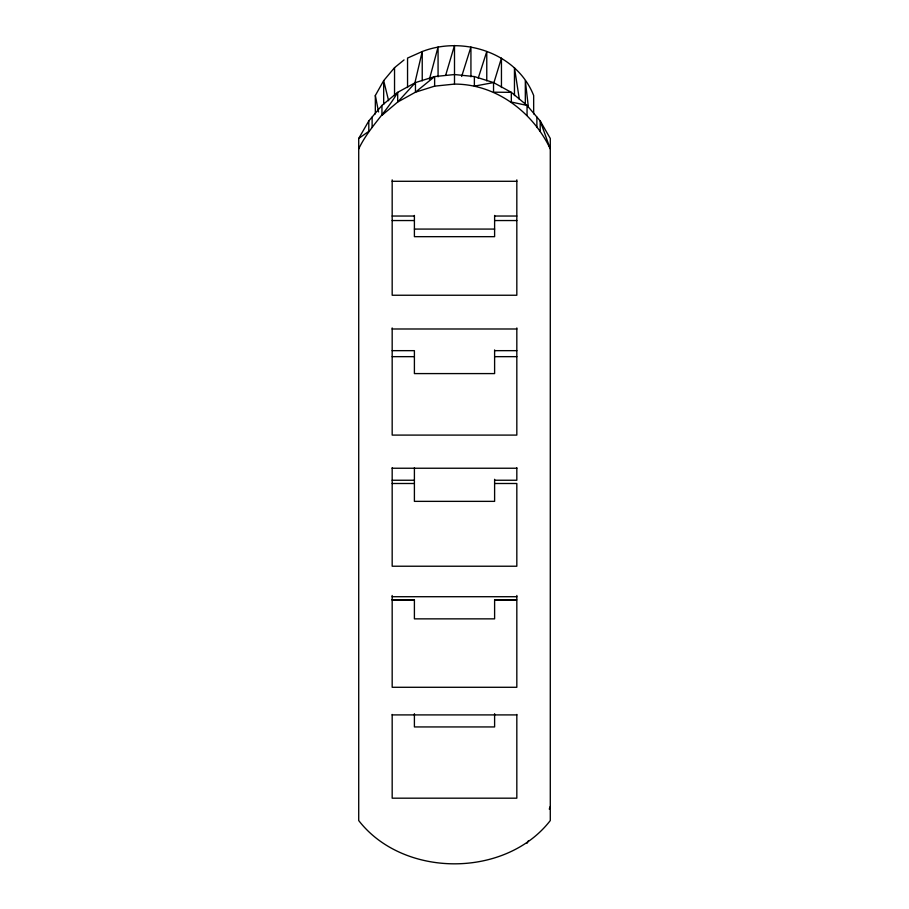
<?xml version="1.0" encoding="UTF-8"?>
<svg xmlns="http://www.w3.org/2000/svg" width="909" height="909" viewBox="0 0 909 909"><rect width="100%" height="100%" fill="white"/><g stroke="black" fill="none" stroke-linecap="round" stroke-linejoin="round"><path stroke-width="1.36" d="M414.572 84.23L422.231 51.54C463.226 35.61 516.88 52.802 533.663 95.513L533.663 113.932M429.434 79.219L438.07 47.018L438.07 76.833M445.683 75.231L454.5 45.45L454.5 84.094C496.098 84.026 532.947 112.193 550.286 148.894L540.196 120.942L527.05 105.433L511.312 92.343L493.542 82.583L474.373 76.572L454.5 74.538L434.627 76.572L415.458 82.583L397.688 92.343L381.95 105.433L368.804 120.942L358.714 138.463L358.714 820.554C403.357 878.253 505.643 878.253 550.286 820.554L550.286 138.463L540.196 120.942L540.196 131.35M493.701 83.389L501.45 58.074L501.45 87.537M461.658 76.47L470.93 47.018L470.93 76.833M478.202 78.254L486.769 51.54L486.769 80.89M549.275 809.112L550.286 806.488M527.05 843.245L528.368 840.78M375.337 113.932L375.337 95.513L383.678 80.64L394.54 67.675L404.039 59.937M358.714 148.894C368.634 127.964 386.257 112.386 397.688 92.343L397.688 102.035L381.95 115.329L381.95 105.433M358.714 138.463L368.804 131.35L368.804 120.942M434.627 86.139L415.458 92.195L397.688 102.035L415.458 82.583L415.458 92.195L434.627 76.572L434.627 86.139L454.5 84.094M392.177 181.289L516.823 181.289M392.177 216.035L414.402 216.035M494.61 216.035L516.823 216.035M392.177 220.546L414.402 220.546M494.61 220.546L516.823 220.546M414.402 229.079L494.61 229.079M392.177 328.99L516.823 328.99M392.177 350.658L414.402 350.658L414.402 373.588L494.61 373.588L494.61 349.942M494.61 350.658L516.823 350.658M392.177 356.658L414.402 356.658M494.61 356.658L516.823 356.658M392.177 468.237L516.823 468.237M392.177 480.247L414.402 480.247M494.61 480.247L516.823 480.247L516.823 467.749M392.177 483.497L414.402 483.497M494.61 483.497L516.823 483.497L516.823 566.227L392.177 566.227L392.177 467.749M392.177 596.713L516.823 596.713M392.177 599.713L414.402 599.713L414.402 618.859L494.61 618.859L494.61 599.713L516.823 599.713L516.823 595.475M392.177 600.031L414.402 600.031M494.61 600.031L516.823 600.031L516.823 687.284L392.177 687.284L392.177 595.475M392.177 714.906L516.823 714.906M388.62 100.763L383.678 80.64L383.678 104.433M375.337 95.513L378.564 111.955M519.357 99.388L514.46 67.675L514.46 95.593M528.368 107.092L525.322 80.64L525.322 104.433M536.878 117.091L536.878 127.487M527.05 115.329L527.05 105.433L511.312 102.035L511.312 92.343L493.542 92.195L493.542 82.583L474.373 86.139L474.373 76.572M516.823 179.88L516.823 295.243L392.177 295.243L392.177 179.88M516.823 327.944L516.823 435.093L392.177 435.093L392.177 327.944M516.823 714.429L516.823 798.182L392.177 798.182L392.177 714.429M494.61 215.433L494.61 236.67L414.402 236.67L414.402 215.433M494.61 479.304L494.61 501.359L414.402 501.359L414.402 467.749M494.61 713.69L494.61 726.939L414.402 726.939L414.402 713.69M422.231 80.89L422.231 51.54L407.55 58.074L407.55 87.537M394.54 67.675L394.54 95.593M372.122 117.091L372.122 127.487"/></g></svg>
